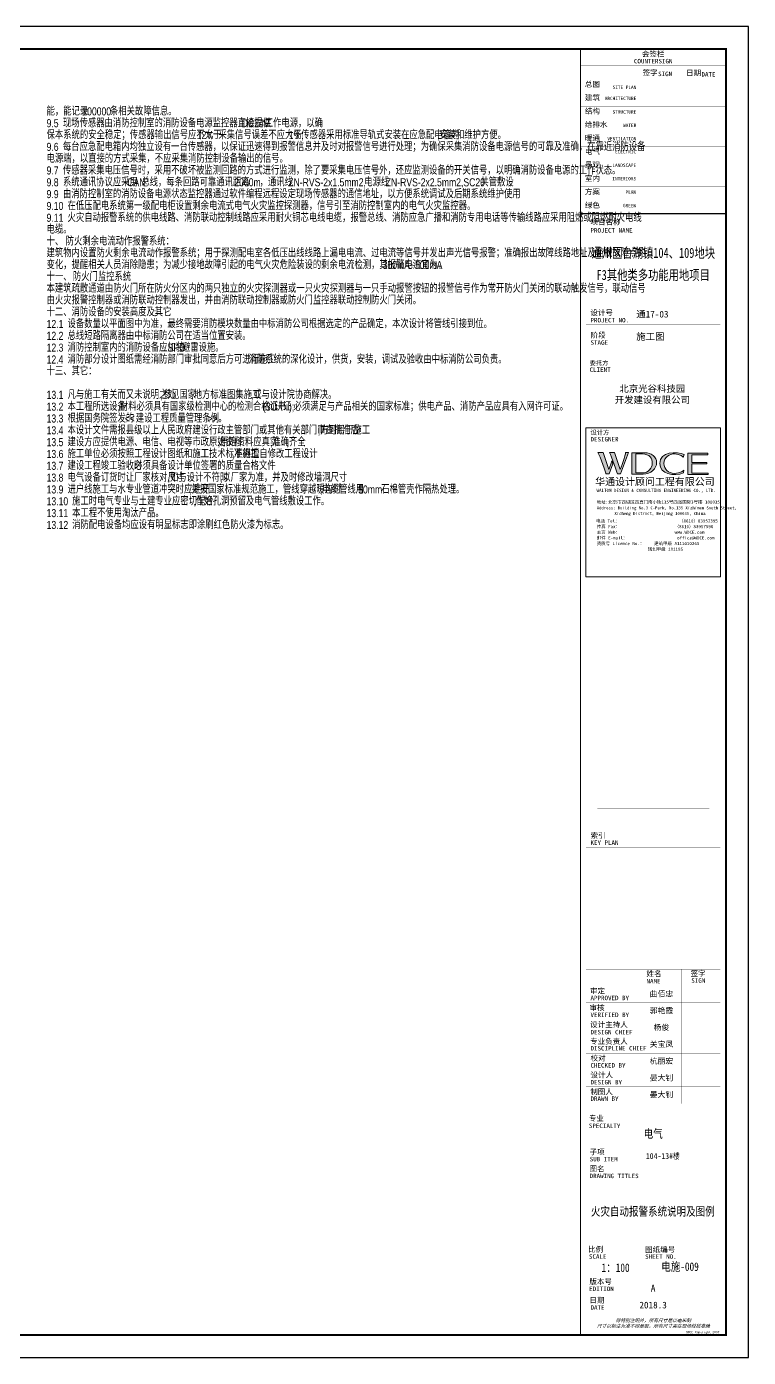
# Model space of a CAD drawing. Extents: x -54686 to 596156, y -555137 to 71395.
# Drawn here: x 411771 to 443997, y -411315 to -351915 of the extents above; entities that cross this region are included whole.
import ezdxf
from ezdxf.enums import TextEntityAlignment as Align

# ---------------------------------------------------------------- set-up
doc = ezdxf.new("R2010")
doc.units = 0
doc.header["$LTSCALE"] = 1000
doc.layers.get('0').update_dxf_attribs({"linetype": 'CONTINUOUS'})
doc.layers.get('Defpoints').update_dxf_attribs({"linetype": 'CONTINUOUS'})
for name, color, linetype in [('SHEET_TEXT', 7, 'CONTINUOUS'), ('TEL_TEXT', 3, 'CONTINUOUS'), ('TEL_TITLE', 6, 'CONTINUOUS')]:
    doc.layers.add(name, color=color, linetype=linetype)
doc.styles.add('_JD', font='ROS', dxfattribs={"width": 0.8, "bigfont": 'JD'})
doc.styles.add('H-图名', font='', dxfattribs={"width": 0.8, "height": 9})
doc.styles.add('hwxh', font='STXIHEI.TTF')
doc.styles.add('华文细黑', font='STXIHEI.TTF', dxfattribs={"height": 10})
doc.styles.get('H-图名').set_extended_font_data('SimSun')

# ---------------------------------------------------------------- blocks, each defined once
blk = doc.blocks.new('WDCE Copyright200X')
at = {"const_width": 0.016}
blk.add_lwpolyline([(-10.6, 1.26, 1), (-11.4, 1.26, 1)], format="xyb", close=True, dxfattribs=at)
at = {"style": '华文细黑'}
for s, p in [('WDCE ', (-11.46, 0.5)), ('     Copyright ', (-3.51, 0.5))]:
    blk.add_text(s, height=1, dxfattribs=at).set_placement(p, align=Align.BOTTOM_RIGHT)
blk.add_text('c', height=0.6, dxfattribs=at).set_placement((-11.04, 1.35), align=Align.MIDDLE_CENTER)
blk.add_attdef('200X', text='', height=1, dxfattribs=at).set_placement((-0.45, 0.5), align=Align.BOTTOM_RIGHT)
blk = doc.blocks.new('logo2')
h = blk.add_hatch(color=7)
h.paths.add_polyline_path([(19.02, -7.36), (15.84, -7.36), (15.84, -3.97), (18.97, -3.97), (18.97, -4.24), (16.46, -4.24), (16.46, -5.45), (18.81, -5.45), (18.81, -5.69), (16.47, -5.69), (16.47, -7.12), (19.02, -7.12)])
edge = h.paths.add_edge_path()
edge.add_spline(control_points=[(15.26, -4.21), (15.26, -4.21), (15.13, -4.65), (15.13, -4.65), (15.13, -4.65), (14.62, -4.1), (13.73, -4.1), (13.04, -4.1), (12.07, -4.54), (12.08, -5.62), (12.08, -6.49), (12.77, -7.16), (13.73, -7.17), (14.66, -7.17), (15.23, -6.68), (15.23, -6.68), (15.23, -6.68), (15.16, -7.11), (15.16, -7.11), (13.63, -7.7), (11.42, -7.29), (11.41, -5.64), (11.4, -3.72), (14.16, -3.66), (15.26, -4.21)], knot_values=[0, 0, 0, 0, 1, 1, 1, 2, 2, 2, 3, 3, 3, 4, 4, 4, 5, 5, 5, 6, 6, 6, 7, 7, 7, 8, 8, 8, 8], degree=3, periodic=0)
edge = h.paths.add_edge_path(flags=16)
edge.add_spline(control_points=[(10.23, -5.57), (10.23, -5.16), (10.12, -4.83), (9.9, -4.58), (9.63, -4.27), (9.23, -4.12), (8.69, -4.12), (8.69, -4.12), (7.64, -4.12), (7.64, -4.12), (7.64, -4.12), (7.64, -7.1), (7.64, -7.1), (7.64, -7.1), (8.66, -7.1), (8.66, -7.1), (9.13, -7.1), (9.52, -6.93), (9.82, -6.6), (10.09, -6.31), (10.23, -5.96), (10.23, -5.57)], knot_values=[0, 0, 0, 0, 1, 1, 1, 2, 2, 2, 3, 3, 3, 4, 4, 4, 5, 5, 5, 6, 6, 6, 7, 7, 7, 7], degree=3, periodic=0)
edge = h.paths.add_edge_path()
edge.add_spline(control_points=[(10.92, -5.51), (10.92, -5.96), (10.72, -6.37), (10.34, -6.72), (9.92, -7.1), (9.41, -7.29), (8.82, -7.29), (8.82, -7.29), (7.03, -7.29), (7.03, -7.29), (7.03, -7.29), (7.03, -3.92), (7.03, -3.92), (7.03, -3.92), (9.1, -3.92), (9.1, -3.92), (9.59, -3.92), (10.01, -4.06), (10.36, -4.34), (10.73, -4.64), (10.92, -5.03), (10.92, -5.51)], knot_values=[0, 0, 0, 0, 1, 1, 1, 2, 2, 2, 3, 3, 3, 4, 4, 4, 5, 5, 5, 6, 6, 6, 7, 7, 7, 7], degree=3, periodic=0)
at = {"lineweight": 0}
blk.add_lwpolyline([(19.02, -7.36), (15.84, -7.36), (15.84, -3.97), (18.97, -3.97), (18.97, -4.24), (16.46, -4.24), (16.46, -5.45), (18.81, -5.45), (18.81, -5.69), (16.47, -5.69), (16.47, -7.12), (19.02, -7.12), (19.02, -7.36)], dxfattribs=at)
for points, knots in [([(10.92, -5.51), (10.92, -5.96), (10.72, -6.37), (10.34, -6.72), (9.92, -7.1), (9.41, -7.29), (8.82, -7.29), (8.82, -7.29), (7.03, -7.29), (7.03, -7.29), (7.03, -7.29), (7.03, -3.92), (7.03, -3.92), (7.03, -3.92), (9.1, -3.92), (9.1, -3.92), (9.59, -3.92), (10.01, -4.06), (10.36, -4.34), (10.73, -4.64), (10.92, -5.03), (10.92, -5.51)], [0, 0, 0, 0, 1, 1, 1, 2, 2, 2, 3, 3, 3, 4, 4, 4, 5, 5, 5, 6, 6, 6, 7, 7, 7, 7]), ([(10.23, -5.57), (10.23, -5.16), (10.12, -4.83), (9.9, -4.58), (9.63, -4.27), (9.23, -4.12), (8.69, -4.12), (8.69, -4.12), (7.64, -4.12), (7.64, -4.12), (7.64, -4.12), (7.64, -7.1), (7.64, -7.1), (7.64, -7.1), (8.66, -7.1), (8.66, -7.1), (9.13, -7.1), (9.52, -6.93), (9.82, -6.6), (10.09, -6.31), (10.23, -5.96), (10.23, -5.57)], [0, 0, 0, 0, 1, 1, 1, 2, 2, 2, 3, 3, 3, 4, 4, 4, 5, 5, 5, 6, 6, 6, 7, 7, 7, 7]), ([(15.26, -4.21), (15.26, -4.21), (15.13, -4.65), (15.13, -4.65), (15.13, -4.65), (14.62, -4.1), (13.73, -4.1), (13.04, -4.1), (12.07, -4.54), (12.08, -5.62), (12.08, -6.49), (12.77, -7.16), (13.73, -7.17), (14.66, -7.17), (15.23, -6.68), (15.23, -6.68), (15.23, -6.68), (15.16, -7.11), (15.16, -7.11), (13.63, -7.7), (11.42, -7.29), (11.41, -5.64), (11.4, -3.72), (14.16, -3.66), (15.26, -4.21)], [0, 0, 0, 0, 1, 1, 1, 2, 2, 2, 3, 3, 3, 4, 4, 4, 5, 5, 5, 6, 6, 6, 7, 7, 7, 8, 8, 8, 8])]:
    blk.add_open_spline(points, degree=3, knots=knots, dxfattribs=at)
blk = doc.blocks.new('logo1')
h = blk.add_hatch(color=8)
edge = h.paths.add_edge_path()
edge.add_spline(control_points=[(3.86, -5.21), (3.63, -5.88), (3.39, -6.56), (3.39, -6.56), (3.39, -6.56), (2.5, -3.91), (2.5, -3.91), (2.5, -3.91), (1.8, -3.91), (1.69, -3.91), (2.02, -4.39), (2.95, -7.27), (2.95, -7.27), (2.95, -7.27), (3.44, -7.27), (3.44, -7.27), (3.44, -7.27), (4.03, -5.66), (4.03, -5.66), (4.03, -5.66), (3.86, -5.21), (3.86, -5.21)], knot_values=[0, 0, 0, 0, 1, 1, 1, 2, 2, 2, 3, 3, 3, 4, 4, 4, 5, 5, 5, 6, 6, 6, 7, 7, 7, 7], degree=3, periodic=0)
h = blk.add_hatch(color=7)
edge = h.paths.add_edge_path()
edge.add_spline(control_points=[(6.04, -3.91), (6.09, -4.1), (5.2, -6.56), (5.2, -6.56), (5.2, -6.56), (4.3, -3.91), (4.3, -3.91), (4.3, -3.91), (3.6, -3.91), (3.49, -3.91), (3.82, -4.39), (4.75, -7.27), (4.75, -7.27), (4.75, -7.27), (5.24, -7.27), (5.24, -7.27), (5.24, -7.27), (6.33, -4.3), (6.33, -4.3), (6.33, -4.3), (6.48, -3.91), (6.48, -3.91), (6.48, -3.91), (6.21, -3.91), (6.04, -3.91)], knot_values=[0, 0, 0, 0, 1, 1, 1, 2, 2, 2, 3, 3, 3, 4, 4, 4, 5, 5, 5, 6, 6, 6, 7, 7, 7, 8, 8, 8, 8], degree=3, periodic=0)
at = {"color": 8, "lineweight": 0}
blk.add_open_spline([(3.86, -5.21), (3.63, -5.88), (3.39, -6.56), (3.39, -6.56), (3.39, -6.56), (2.5, -3.91), (2.5, -3.91), (2.5, -3.91), (1.8, -3.91), (1.69, -3.91), (2.02, -4.39), (2.95, -7.27), (2.95, -7.27), (2.95, -7.27), (3.44, -7.27), (3.44, -7.27), (3.44, -7.27), (4.03, -5.66), (4.03, -5.66), (4.03, -5.66), (3.86, -5.21), (3.86, -5.21)], degree=3, knots=[0, 0, 0, 0, 1, 1, 1, 2, 2, 2, 3, 3, 3, 4, 4, 4, 5, 5, 5, 6, 6, 6, 7, 7, 7, 7], dxfattribs=at)
at = {"lineweight": 0}
blk.add_open_spline([(6.04, -3.91), (6.09, -4.1), (5.2, -6.56), (5.2, -6.56), (5.2, -6.56), (4.3, -3.91), (4.3, -3.91), (4.3, -3.91), (3.6, -3.91), (3.49, -3.91), (3.82, -4.39), (4.75, -7.27), (4.75, -7.27), (4.75, -7.27), (5.24, -7.27), (5.24, -7.27), (5.24, -7.27), (6.33, -4.3), (6.33, -4.3), (6.33, -4.3), (6.48, -3.91), (6.48, -3.91), (6.48, -3.91), (6.21, -3.91), (6.04, -3.91)], degree=3, knots=[0, 0, 0, 0, 1, 1, 1, 2, 2, 2, 3, 3, 3, 4, 4, 4, 5, 5, 5, 6, 6, 6, 7, 7, 7, 8, 8, 8, 8], dxfattribs=at)
blk.add_blockref('logo2', (0, 0))
blk = doc.blocks.new('时间-logo')
at = {"layer": 'Defpoints', "lineweight": 0}
blk.add_lwpolyline([(0, -23.46), (-21.17, -23.46), (-21.17, 0), (0, 0), (0, -23.46)], dxfattribs=at)
blk.add_blockref('logo1', (-20.97, 0))
at = {"style": 'hwxh'}
for s, height, p in [('华通设计顾问工程有限公司 ', 1.15, (-19.73, -9.05)), ('WALTON DESIGN & CONSULTING ENGINEERING CO., LTD.', 0.5, (-19.5, -10.1)), ('Address: Building No.3 C-Park, No.135 Xizhimen South Street, ', 0.47, (-19.48, -12.83)), ('地址:北京市西城区西直门南小街135号西派国际3号楼 100035', 0.5, (-19.48, -11.94)), ('电话 Tel：                        （8610）83957395 ', 0.5, (-19.56, -14.91)), ('Xicheng District, Beijing 100035, China ', 0.47, (-16.69, -13.72)), ('传真 Fax：                      （8610）83957590 ', 0.5, (-19.48, -15.8)), ('主页 Web：                      www.WDCE.com ', 0.5, (-19.48, -16.69)), ('资质号 Licence No.：    建筑甲级 A111010265 ', 0.5, (-19.48, -18.47)), ('邮件 E-mail：                    office@WDCE.com ', 0.5, (-19.48, -17.58)), ('   规划甲级 101195', 0.5, (-12.6, -19.36))]:
    blk.add_text(s, height=height, dxfattribs=at).set_placement(p)

msp = doc.modelspace()

# ---------------------------------------------------------------- linework, layer by layer
at = {"const_width": 50}
for points in [[(436497, -352915), (436497, -360265), (442997, -360265), (442997, -352915)], [(436497, -410315), (442997, -410315), (442997, -360265), (436497, -360265)]]:
    msp.add_lwpolyline(points, close=True, dxfattribs=at)
at = {"const_width": 5}
for points in [[(436497, -353665), (442997, -353665)], [(439082, -353665), (439082, -360265)], [(441087, -353665), (441087, -360265)], [(436497, -354265), (442997, -354265)], [(436497, -354865), (442997, -354865)], [(436497, -355465), (442997, -355465)], [(436497, -356065), (442997, -356065)], [(436497, -356665), (442997, -356665)], [(436497, -357265), (442997, -357265)], [(436497, -357865), (442997, -357865)], [(436497, -358465), (442997, -358465)], [(436497, -359065), (442997, -359065)], [(436497, -359065), (442997, -359065)], [(436497, -359665), (442997, -359665)], [(436497, -360265), (442997, -360265)], [(436747, -365228), (442747, -365228)], [(436747, -366228), (442747, -366228)], [(442747, -369529), (442747, -366703), (436747, -366703), (436747, -369529)], [(436747, -369529), (442747, -369529)], [(436747, -369823), (436747, -387532)], [(436747, -369823), (442747, -369823)], [(436747, -387532), (442747, -387532), (442747, -369823)], [(437247, -376479), (442247, -376479)], [(437247, -381432), (442247, -381432)], [(437247, -386829), (442247, -386829)], [(436747, -387532), (442747, -387532)], [(436747, -388541), (442747, -388541)], [(436747, -399988), (442747, -399988), (442747, -393988), (436747, -393988), (436747, -399988)], [(439247, -393988), (439247, -399988)], [(440997, -393988), (440997, -399988)], [(436747, -394738), (442747, -394738)], [(436747, -395488), (442747, -395488)], [(436747, -396238), (442747, -396238)], [(436747, -396988), (442747, -396988)], [(436747, -397738), (442747, -397738)], [(436747, -398488), (442747, -398488)], [(436747, -399238), (442747, -399238)], [(436747, -400465), (442747, -400465), (442747, -409315), (436747, -409315), (436747, -400465)], [(436747, -401965), (442747, -401965)], [(436747, -402715), (442747, -402715)], [(436747, -406315), (442747, -406315)], [(439247, -406315), (439247, -407715)], [(436747, -407715), (442747, -407715)], [(436747, -408515), (442747, -408515)]]:
    msp.add_lwpolyline(points, dxfattribs=at)
at = {"layer": 'TEL_TITLE', "color": 6}
msp.add_lwpolyline([(359897, -411315), (443997, -411315), (443997, -351915), (359897, -351915)], close=True, dxfattribs=at)
at = {"layer": 'TEL_TITLE', "color": 6, "const_width": 100}
msp.add_lwpolyline([(362397, -410315), (442997, -410315), (442997, -352915), (362397, -352915)], close=True, dxfattribs=at)

# ---------------------------------------------------------------- block references
at = {"ltscale": 0.001, "xscale": 283.4689937531525, "yscale": 283.4689937531525, "zscale": 283.4689937531525}
msp.add_blockref('时间-logo', (442747, -369823), dxfattribs=at)
at = {"xscale": 100, "yscale": 100, "zscale": 100}
msp.add_blockref('WDCE Copyright200X', (442747, -410315), dxfattribs=at).add_auto_attribs({'200X': '2007'})

# ---------------------------------------------------------------- texts
at = {"style": '华文细黑'}
for s, height, p in [('COUNTERSIGN', 200, (439747, -353355)), ('会签栏', 240, (439747, -353015))]:
    msp.add_text(s, height=height, dxfattribs=at).set_placement(p, align=Align.TOP_CENTER)
for s, height, p in [('签字', 240, (439274, -353851)), ('SIGN', 200, (439965, -353926)), ('日期', 240, (441217, -353857)), ('DATE', 200, (441901, -353945)), ('总图', 240, (436697, -354365)), ('建筑', 240, (436697, -354965)), ('结构', 240, (436697, -355565)), ('给排水', 240, (436697, -356165)), ('暖通', 240, (436697, -356765)), ('电气', 240, (436697, -357365)), ('景观', 240, (436697, -357965)), ('室内', 240, (436697, -358565)), ('方案', 240, (436697, -359165)), ('绿色', 240, (436697, -359765)), ('项目名称', 240, (436947, -360514)), ('PROJECT NAME', 200, (436947, -360907)), ('设计号', 240, (436942, -364567)), ('PROJECT NO.', 200, (436947, -364918)), ('阶段', 240, (436947, -365568)), ('STAGE', 200, (436947, -365918)), ('委托方', 200, (436907, -366829)), ('CLIENT', 200, (436907, -367129)), ('设计方', 200, (436947, -369931)), ('DESIGNER', 200, (436947, -370231)), ('索引', 240, (436947, -387901)), ('KEY PLAN', 200, (436947, -388241)), ('姓名', 240, (439446, -394067)), ('签字', 240, (441416, -394058)), ('SIGN', 200, (441447, -394395)), ('审定', 240, (436924, -394834)), ('NAME', 200, (439447, -394419)), ('审核', 240, (436901, -395585)), ('APPROVED BY', 200, (436947, -395170)), ('VERIFIED BY', 200, (436947, -395923)), ('设计主持人', 240, (436929, -396338)), ('DESIGN CHIEF', 200, (436947, -396696)), ('专业负责人', 240, (436930, -397088)), ('校对', 240, (436947, -397838)), ('DISCIPLINE CHIEF', 200, (436947, -397416)), ('CHECKED BY', 200, (436947, -398178)), ('设计人', 240, (436947, -398588)), ('DESIGN BY', 200, (436947, -398931)), ('制图人', 240, (436936, -399338)), ('DRAWN BY', 200, (436947, -399665)), ('SPECIALTY', 200, (436874, -400877)), ('专业', 240, (436874, -400522)), ('子项', 240, (436909, -402023)), ('SUB ITEM', 200, (436909, -402365)), ('DRAWING TITLES', 200, (436906, -403115)), ('图名', 240, (436906, -402774)), ('比例', 240, (436841, -406372)), ('SCALE', 200, (436878, -406715)), ('SHEET NO.', 200, (439386, -406715)), ('图纸编号', 240, (439386, -406382)), ('版本号', 240, (436896, -407812)), ('EDITION', 200, (436890, -408154)), ('日期', 240, (436896, -408646)), ('DATE', 200, (436947, -408988))]:
    msp.add_text(s, height=height, dxfattribs=at).set_placement(p, align=Align.TOP_LEFT)
for s, p in [('SITE PLAN', (438991, -354545)), ('ARCHITECTURE', (438991, -355045)), ('STRUCTURE', (438991, -355645)), ('WATER', (438991, -356245)), ('VENTILATION', (438991, -356845)), ('ELECTRIC', (438982, -357426)), ('LANDSCAPE', (438982, -358026)), ('INTERIORS', (438982, -358626)), ('PLAN', (438982, -359226)), ('GREEN', (438982, -359826))]:
    msp.add_text(s, height=150, dxfattribs=at).set_placement(p, align=Align.TOP_RIGHT)
at = {"color": 4, "style": '华文细黑', "width": 0.75}
for s, p in [('通州区台湖镇104、109地块', (439747, -362237)), ('F3其他类多功能用地项目', (439747, -363224))]:
    msp.add_text(s, height=450, dxfattribs=at).set_placement(p, align=Align.CENTER)
at = {"color": 4, "style": '华文细黑'}
for s, p in [('A', (439743, -408374)), ('2018.3', (439743, -409130))]:
    msp.add_text(s, height=300, dxfattribs=at).set_placement(p, align=Align.CENTER)
at = {"style": '华文细黑', "oblique": 20}
for s, p in [('尺寸以标注为准不得量取，所有尺寸需在现场校核准确', (439747, -409915)), ('除特别注明外，所有尺寸是以毫米制', (439747, -409665))]:
    msp.add_text(s, height=150, dxfattribs=at).set_placement(p, align=Align.MIDDLE_CENTER)
at = {"color": 4, "ltscale": 0.001, "char_height": 300, "width": 5848.95, "style": '华文细黑'}
for s, insert, attachment_point in [('通17-03', (438990, -364764), 4), ('施工图', (438990, -365764), 4), ('北京光谷科技园\\P开发建设有限公司', (439707, -368344), 5)]:
    msp.add_mtext(s, dxfattribs=dict(at, insert=insert, attachment_point=attachment_point))
at = {"layer": 'SHEET_TEXT', "style": '华文细黑'}
for tag, p in [('曲佰忠', (440115, -394960)), ('郭艳霞', (440115, -395710)), ('杨俊', (440115, -396460)), ('关宝凤', (440115, -397210)), ('杭丽宏', (440115, -397960)), ('晏大钊', (440115, -398710)), ('晏大钊', (440115, -399460))]:
    msp.add_attdef(tag, text='', height=250, dxfattribs=at).set_placement(p, align=Align.TOP_CENTER)
at = {"layer": 'TEL_TEXT', "width": 0.8}
for s, height, style, p in [('能，能记录', 357.2, '_JD', (412663, -355878)), ('100000', 360, '_JD', (414259, -355878)), ('条相关故障信息。', 357.2, '_JD', (415493, -355878)), ('9.5', 360, '_JD', (412663, -356406)), ('现场传感器由消防控制室的消防设备电源监控器直接提供', 357.21, '_JD', (413393, -356406)), ('DC24V', 360, '_JD', (421374, -356406)), ('工作电源，以确', 357.2, '_JD', (422403, -356406)), ('保本系统的安全稳定；传感器输出信号应不大于', 357.21, '_JD', (412663, -356934)), ('12V', 360, '_JD', (419367, -356934)), ('，采集信号误差不应大于', 357.21, '_JD', (419964, -356934)), ('1%%%;', 360, '_JD', (423476, -356934)), ('传感器采用标准导轨式安装在应急配电箱内', 357.21, '_JD', (424031, -356934)), (',', 360, '_JD', (430097, -356934)), ('安装和维护方便。', 357.2, '_JD', (430200, -356934)), ('9.6', 360, '_JD', (412663, -357462)), ('每台应急配电箱内均独立设有一台传感器，以保证迅速得到报警信息并及时对报警信号进行处理；为确保采集消防设备电源信号的可靠及准确，在靠近消防设备', 357.21, '_JD', (413393, -357462)), ('9.7', 360, '_JD', (412663, -358515)), ('电源端，以直接的方式采集，不应采集消防控制设备输出的信号。', 357.21, '_JD', (412663, -357987)), ('传感器采集电压信号时，采用不破坏被监测回路的方式进行监测，除了要采集电压信号外，还应监测设备的开关信号，以明确消防设备电源的工作状态。', 357.21, '_JD', (413393, -358515)), ('9.8', 360, '_JD', (412663, -359043)), ('系统通讯协议应采用', 357.2, '_JD', (413393, -359043)), ('CAN', 360, '_JD', (416266, -359043)), ('总线，每条回路可靠通讯距离', 357.21, '_JD', (416894, -359043)), ('2000m', 360, '_JD', (421044, -359043)), ('，通讯线', 357.2, '_JD', (422176, -359043)), ('ZN-RVS-2x1.5mm2,', 360, '_JD', (423453, -359043)), ('电源线', 357.2, '_JD', (426847, -359043)), ('ZN-RVS-2x2.5mm2,SC20', 360, '_JD', (427805, -359043)), ('共管敷设', 357.2, '_JD', (432032, -359043)), ('9.9', 360, '_JD', (412663, -359571)), ('由消防控制室的消防设备电源状态监控器通过软件编程远程设定现场传感器的通信地址，以方便系统调试及后期系统维护使用', 357.21, '_JD', (413393, -359571)), ('.', 360, '_JD', (433309, -359043)), ('9.10', 360, '_JD', (412663, -360099)), ('在低压配电系统第一级配电柜设置剩余电流式电气火灾监控探测器，信号引至消防控制室内的电气火灾监控器。', 357.21, '_JD', (413599, -360099)), ('9.11', 360, '_JD', (412663, -360627)), ('火灾自动报警系统的供电线路、消防联动控制线路应采用耐火铜芯电线电缆，报警总线、消防应急广播和消防专用电话等传输线路应采用阻燃或阻燃耐火电线', 357.21, '_JD', (413599, -360627)), ('电缆。', 357.2, '_JD', (412663, -361152)), ('十、', 357.2, '_JD', (412663, -361680)), ('防火剩余电流动作报警系统：', 357.21, '_JD', (413517, -361680)), ('建筑物内设置防火剩余电流动作报警系统；用于探测配电室各低压出线线路上漏电电流、过电流等信号并发出声光信号报警；准确报出故障线路地址及监视故障点的', 357.21, '_JD', (412663, -362205)), ('变化，提醒相关人员消除隐患；为减少接地故障引起的电气火灾危险装设的剩余电流检测，其报警电流宜为', 357.21, '_JD', (412663, -362733)), ('十一、', 357.2, '_JD', (412663, -363261)), ('防火门监控系统', 357.2, '_JD', (413837, -363261)), ('300mA~500mA', 360, '_JD', (427668, -362733)), ('。', 357, '_JD', (430157, -362733)), ('本建筑疏散通道由防火门所在防火分区内的两只独立的火灾探测器或一只火灾探测器与一只手动报警按钮的报警信号作为常开防火门关闭的联动触发信号，联动信号', 357.21, '_JD', (412663, -363786)), (':', 360, '_JD', (416071, -363261)), ('由火灾报警控制器或消防联动控制器发出，并由消防联动控制器或防火门监控器联动控制防火门关闭。', 357.21, '_JD', (412663, -364312)), ('十二、消防设备的安装高度及其它', 357.21, '_JD', (412663, -364840)), (':', 360, '_JD', (417452, -364840)), ('12.1', 360, '_JD', (412663, -365368)), ('设备数量以平面图中为准，最终需要消防模块数量由中标消防公司根据选定的产品确定，本次设计将管线引接到位。', 357.21, '_JD', (413599, -365368)), ('12.2', 360, '_JD', (412663, -365896)), ('总线短路隔离器由中标消防公司在适当位置安装。', 357.21, '_JD', (413599, -365896)), ('12.3', 360, '_JD', (412663, -366424)), ('消防控制室内的消防设备应加装', 357.21, '_JD', (413599, -366424)), ('SPD', 360, '_JD', (418068, -366424)), ('避雷设施。', 357.2, '_JD', (418706, -366424)), ('十三、其它：', 357.2, '_JD', (412663, -367477)), ('12.4', 360, '_JD', (412663, -366952)), ('消防部分设计图纸需经消防部门审批同意后方可进行施工', 357.21, '_JD', (413599, -366952)), ('.', 360, '_JD', (421580, -366952)), ('消防系统的深化设计，供货，安装，调试及验收由中标消防公司负责。', 357.21, '_JD', (421683, -366952)), ('13.1', 360, '_JD', (412663, -368530)), ('凡与施工有关而又未说明之处', 357.21, '_JD', (413599, -368530)), ('参见国家', 357.2, '_JD', (417852, -368530)), ('地方标准图集施工', 357.2, '_JD', (419232, -368530)), ('或与设计院协商解决。', 357.2, '_JD', (421889, -368530)), ('13.2', 360, '_JD', (412663, -369058)), ('本工程所选设备', 357.2, '_JD', (413599, -369058)), ('材料必须具有国家级检测中心的检测合格证书', 357.21, '_JD', (415936, -369058)), (',', 360, '_JD', (417749, -368530)), (',', 360, '_JD', (419129, -368530)), (',', 360, '_JD', (421786, -368530)), ('(3C', 360, '_JD', (422322, -369058)), ('认证', 357.2, '_JD', (422844, -369058)), (');', 360, '_JD', (423483, -369058)), ('必须满足与产品相关的国家标准；供电产品、消防产品应具有入网许可证。', 357.21, '_JD', (423686, -369058)), ('13.3', 360, '_JD', (412663, -369586)), ('根据国务院签发的', 357.2, '_JD', (413599, -369586)), (',', 360, '_JD', (415834, -369058)), ('<<', 360, '_JD', (416153, -369586)), ('建设工程质量管理条例', 357.2, '_JD', (416647, -369586)), ('>>', 360, '_JD', (419839, -369586)), ('。', 357, '_JD', (420333, -369586)), ('13.4', 360, '_JD', (412663, -370114)), ('本设计文件需报县级以上人民政府建设行政主管部门或其他有关部门审查批准后', 357.21, '_JD', (413599, -370114)), (',', 360, '_JD', (424773, -370114)), ('方可用于施工', 357.2, '_JD', (424876, -370114)), ('13.5', 360, '_JD', (412663, -370642)), ('建设方应提供电源、电信、电视等市政原始资料', 357.21, '_JD', (413599, -370642)), (',', 360, '_JD', (420303, -370642)), ('原始资料应真实', 357.2, '_JD', (420406, -370642)), (',', 360, '_JD', (422641, -370642)), ('准确', 357.2, '_JD', (422744, -370642)), (',', 360, '_JD', (423382, -370642)), ('齐全', 357.2, '_JD', (423485, -370642)), ('.', 360, '_JD', (424124, -370642)), ('13.6', 360, '_JD', (412663, -371170)), ('施工单位必须按照工程设计图纸和施工技术标准施工', 357.21, '_JD', (413599, -371170)), (',', 360, '_JD', (420942, -371170)), ('不得擅自修改工程设计', 357.2, '_JD', (421045, -371170)), ('.', 360, '_JD', (424237, -371170)), ('13.7', 360, '_JD', (412663, -371698)), ('建设工程竣工验收时', 357.2, '_JD', (413599, -371698)), ('电气设备订货时让厂家核对尺寸', 357.21, '_JD', (413599, -372226)), (',', 360, '_JD', (416472, -371698)), ('必须具备设计单位签署的质量合格文件', 357.21, '_JD', (416575, -371698)), ('如与设计不符时', 357.2, '_JD', (418171, -372226)), ('以厂家为准，并及时修改墙洞尺寸', 357.21, '_JD', (420509, -372226)), ('.', 360, '_JD', (422002, -371698)), ('13.8', 360, '_JD', (412663, -372226)), ('13.9', 360, '_JD', (412663, -372754)), ('进户线施工与水专业管道冲突时应避开', 357.21, '_JD', (413599, -372754)), (',', 360, '_JD', (418068, -372226)), ('并按国家标准规范施工，管线穿越暖沟时', 357.21, '_JD', (419129, -372754)), (',', 360, '_JD', (420406, -372226)), ('电缆管线用', 357.2, '_JD', (424978, -372754)), ('.', 360, '_JD', (425298, -372226)), ('50mm', 360, '_JD', (426575, -372754)), ('石棉管壳作隔热处理。', 357.2, '_JD', (427603, -372754)), ('13.10', 360, '_JD', (412663, -373282)), ('施工时电气专业与土建专业应密切配合', 357.21, '_JD', (413804, -373282)), (',', 360, '_JD', (419026, -372754)), ('作好孔洞预留及电气管线敷设工作。', 357.21, '_JD', (419335, -373282)), (',', 360, '_JD', (424876, -372754)), ('13.11', 360, '_JD', (412663, -373810)), ('本工程不使用淘汰产品。', 357.21, '_JD', (413804, -373810)), (',', 360, '_JD', (419232, -373282)), ('13.12', 360, '_JD', (412663, -374338)), ('消防配电设备均应设有明显标志即涂刷红色防火漆为标志。', 357.21, '_JD', (413804, -374338)), ('电气', 379.7, 'H-图名', (439320, -401520)), ('104-13#楼', 265.8, 'H-图名', (439416, -402463)), ('火灾自动报警系统说明及图例', 379.75, 'H-图名', (436964, -404991)), ('1：100', 379.7, 'H-图名', (437441, -407502)), ('电施-009', 379.7, 'H-图名', (440105, -407455))]:
    msp.add_text(s, height=height, dxfattribs=dict(at, style=style)).set_placement(p)

doc.saveas('drawing.dxf')
